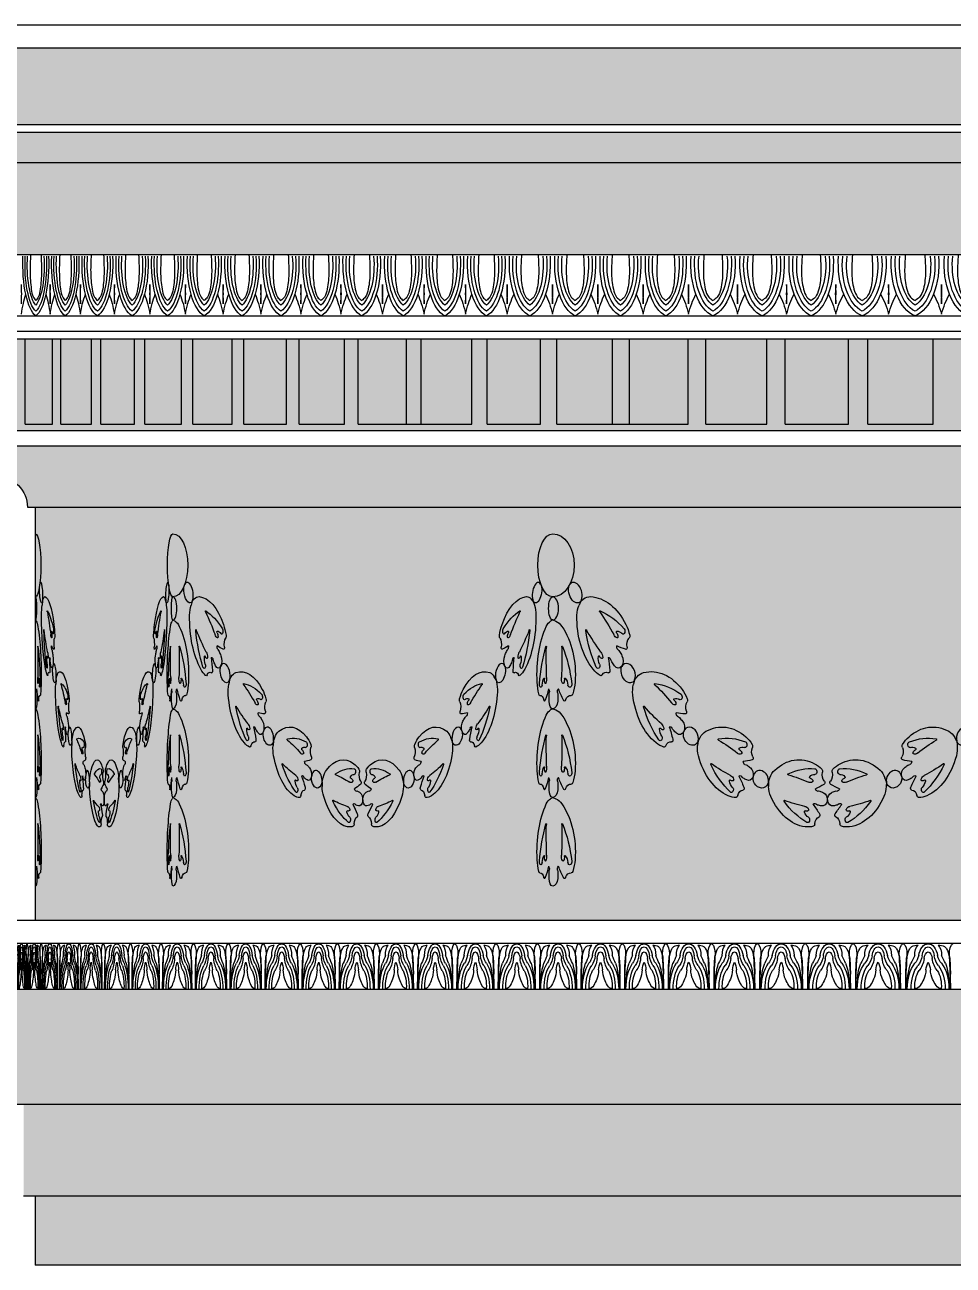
# Model space of a CAD drawing. Extents: x -9127 to 548, y 11049 to 16542.
# Drawn here: x -2532.2 to -2168.5, y 15178.7 to 15664.7 of the extents above; entities that cross this region are included whole.
import ezdxf

# ---------------------------------------------------------------- set-up
doc = ezdxf.new("R2010")
doc.units = 0
doc.header["$MEASUREMENT"] = 0
doc.layers.get('0').update_dxf_attribs({"linetype": 'CONTINUOUS'})
doc.layers.add('detail', color=7, linetype='CONTINUOUS')
doc.layers.add('hatch', color=133, linetype='CONTINUOUS')

# ---------------------------------------------------------------- blocks, each defined once
blk = doc.blocks.new('gren')
at = {"color": 0}
for points in [[(-1.818989403545856e-12, 6.561388848349452, -0.05306256195419647), (0.5333735905569483, 12.72467997891908, -0.04830118022316773), (-1.818989403545856e-12, 18.49510112544522, -0.3448203620648495)], [(59.1811254211334, 6.561388848349452, 0.05306256195419647), (58.64775183057463, 12.72467997891908, 0.04830118022316773), (59.1811254211334, 18.49510112544522, 0.3448203620648495)]]:
    blk.add_lwpolyline(points, format="xyb", dxfattribs=at)
for centre, radius, start, end in [((36.34444821999386, 31.77830935020393), 33.47688591892454, 172.0978572532807, 258.3608202436528), ((37.84514817912532, 31.14238105201002), 30.47323937901675, 170.1016277820008, 254.2833722864715), ((38.84009066251201, 30.6215341183597), 26.74396147774002, 167.5641167442646, 249.7660141852623), ((21.33597758198994, 31.14238083798409), 30.47323908090619, 285.7166272072615, 9.898372724435305), ((20.34103475865595, 30.62153411836334), 26.74396147774037, 290.2339858147377, 12.4358832557354), ((22.83667720118501, 31.7783093502112), 33.47688591892454, 281.6391797562451, 7.902142746616063), ((37.1394998657106, -17.32621537481646), 40.98219356610408, 133.3659211252689, 154.9901393915665), ((22.04162555547919, -17.32621537482191), 40.98219356610408, 25.00986060852797, 46.63407887473111)]:
    blk.add_arc(centre, radius, start, end, dxfattribs=at)
for points in [[(18.69657655386072, 37.11275216890499), (17.94741059467015, 26.57345922803506), (20.31705509684798, 15.67830061538916), (24.531113618983, 10.7214617379941), (29.59056271056579, 8.45925649628225)], [(40.48454886731088, 37.11275216891408), (41.23371482650873, 26.57345922804598), (38.86407032434181, 15.67830061539826), (34.65001180221043, 10.72146173799956), (29.59056271058762, 8.45925649628225)]]:
    blk.add_spline(points, degree=3, dxfattribs=at)
blk = doc.blocks.new('decor1')
at = {"color": 0}
for points in [[(4.604927718643012, -47.43344255304146), (4.73928900482133, -31.80667193885893, -0.03467661634168717), (6.249835586175323, -13.50036393059418, 0.2265483607226619), (3.346817492973059, -1.983983806334436, 0.1108217620981558), (0, 0, 1.235650434780792)], [(25.55779304321186, -1.533887087738549, 0.09902773118060966), (14.68202418414876, -3.17636138619855, 0.1064560593941592), (11.27006182540208, -5.312704549636692, 0.1731002908362037), (6.9990015453659, -14.01043656188995, 0.02155206029359848), (4.604927718643012, -47.43344255304146, -0.656138949383525)], [(7.165225900713267, -47.389411225613, -0.1606097603756336), (13.19183537364006, -20.55788520002534, 0.005132717643889435), (19.78368150629103, -12.58289562584832, -0.2646635975344537), (25.55779304321186, -1.533887087738549, 0.7390669810995322)], [(7.165935264434665, -47.43344255303964, -0.2342316015325609), (19.93026428590019, -20.55788520002534, 0.1201095521221963), (26.59946311544627, -12.58289562584832, -0.3564854533754553), (42.63324327021837, -0.2749092755839229, 0.7390669810995322)], [(13.83921247953549, -47.56261679111049, -0.2453046778418145), (25.23956403695047, -22.95326840970665, 0.1798956043122543), (32.36071220599115, -12.71206986391917, -0.3418029965123211), (42.63324327021837, -3.216107305604964, 0.7390669810995322)], [(20.19490847270936, -47.06579279946163, -0.2378113427205706), (27.10798113545025, -28.26597295934334, 0.1850374670967987), (35.87358850579403, -15.44475929197688, -0.3349137142131139), (42.63324327021837, -8.595055053941905, 0.7390669810995322)], [(78.10055127600208, -47.43344255303964, 0.2342316015325609), (65.33622225453655, -20.55788520002534, -0.1201095521221963), (58.66702342499048, -12.58289562584832, 0.3564854533754553), (42.63324327021837, -0.2749092755839229, -0.7390669810995322)], [(71.42727406090125, -47.56261679111049, 0.2453046778418145), (60.02692250348628, -22.95326840970665, -0.1798956043122543), (52.9057743344456, -12.71206986391917, 0.3418029965123211), (42.63324327021837, -3.216107305604964, -0.7390669810995322)], [(65.07157806772739, -47.06579279946163, 0.2378113427205706), (58.1585054049865, -28.26597295934334, -0.1850374670967987), (49.39289803464271, -15.44475929197688, 0.3349137142131139), (42.63324327021837, -8.595055053941905, -0.7390669810995322)], [(59.70869349722489, -1.533887087738549, -0.09902773118060966), (70.58446235628799, -3.17636138619855, -0.1064560593941592), (73.99642471503466, -5.312704549636692, -0.1731002908362037), (78.26748499507084, -14.01043656188995, -0.02155206029359848), (80.66155882179373, -47.43344255304146, 0.656138949383525)], [(78.10126063972348, -47.389411225613, 0.1606097603756336), (72.07465116679668, -20.55788520002534, -0.005132717643889435), (65.48280503414571, -12.58289562584832, 0.2646635975344537), (59.70869349722489, -1.533887087738549, -0.7390669810995322)], [(80.66155882179373, -47.43344255304146), (80.52719753561541, -31.80667193885893, 0.03467661634168717), (79.01665095426142, -13.50036393059418, -0.2265483607226619), (81.91966904746369, -1.983983806334436, -0.1108217620981558), (85.26648654043674, 0, -1.235650434780792)], [(20.19490847270936, -47.06579279946163, 0.1995242182945924), (29.2256155279465, -43.62777077779174, 0.04756309328374768), (35.02758015971631, -37.19886832730845, 0.1467359983091417), (38.91184279741719, -27.31869521550834, -0.1532753857006883), (42.63324327021837, -19.45893966918811, -0.673072046567346)], [(65.07157806772739, -47.06579279946163, -0.1995242182945924), (56.04087101249024, -43.62777077779174, -0.04756309328374768), (50.23890638072044, -37.19886832730845, -0.1467359983091417), (46.35464374301955, -27.31869521550834, 0.1532753857006883), (42.63324327021837, -19.45893966918811, 0.673072046567346)]]:
    blk.add_lwpolyline(points, format="xyb", dxfattribs=at)
blk = doc.blocks.new('decor3')
at = {"color": 0}
for points in [[(64.64465764060151, 446.7229378895372), (71.19898115910473, 450.1774163102382, -0.1316524975873312), (87.18681500184175, 453.8073053973803, -0.2306386623498145), (168.6587420215219, 410.152821847465, -0.0703648063141185), (177.5134726803517, 393.3523783827204, -0.3341107452052183), (176.0702539683843, 388.6925035221484, 0.3341107452052918), (171.7498963840626, 374.7429021699045, -0.661258949605434), (168.0378644748707, 371.3065307141896, -0.02867815797369579), (147.7946566001192, 376.6855812717986, 0.299442326727026), (150.1350584187749, 370.9370586574423, -0.04756771092486935), (153.9901239735627, 368.0535745535071, -0.0134998820885575), (159.6132975862711, 361.246809512766, -0.3904776105029946), (159.1177251120098, 344.6713856831666, -2.364346427182692)], [(1201.466570064556, 446.7229378895663), (1194.912246546053, 450.1774163102673, 0.1316524975873312), (1178.924412703316, 453.8073053974094, 0.2306386623498145), (1097.452485683636, 410.1528218474887, 0.0703648063141185), (1088.597755024806, 393.3523783827441, 0.3341107452052183), (1090.040973736774, 388.692503522172, -0.3341107452052918), (1094.361331321095, 374.7429021699281, 0.661258949605434), (1098.073363230287, 371.3065307142133, 0.02867815797369579), (1118.316571105039, 376.685581271824, -0.299442326727026), (1115.976169286383, 370.9370586574678, 0.04756771092486935), (1112.121103731595, 368.0535745535326, 0.0134998820885575), (1106.497930118887, 361.2468095127915, 0.3904776105029946), (1106.993502593148, 344.6713856831921, 2.364346427182692)], [(64.64465764060878, 446.7229378895427), (60.69568617931509, 440.4541100611368, 0.1316524975873312), (55.84534542033362, 424.7932952582614, 0.2306386623498145), (93.09599177825294, 340.20146248331, 0.0703648063141185), (109.1646352048338, 330.079216977394, 0.3341107452052183), (113.9218145685227, 331.159290339916, -0.3341107452052918), (128.1627025043999, 334.3925515945757, 0.661258949605434), (131.8747344135918, 337.8289230502887, 0.02867815797369579), (128.070598129023, 358.4262577586942, -0.299442326727026), (133.621813676582, 355.6501095520834, 0.04756771092486935), (136.199854030885, 351.5844338467468, 0.0134998820885575), (142.5533613527223, 345.4537669572637, 0.3904776105029946), (159.1177251120098, 344.6713856831666, 2.364346427182692)], [(108.9421969083778, 429.8027635177041, -1.063726454135602), (109.3441971597931, 431.5694422938595, -0.09406559634797572), (164.8324401115533, 403.1697570800789, -0.357627100969146), (166.1523542512296, 397.3561998486948, -0.4731585709890019), (159.7371345437568, 395.899683835527, 0.1821197847778466), (147.9771174468478, 399.5419011128124, 0.6918759213356159), (147.2650737721415, 397.2428494223786, -0.2158135611618439), (150.4546588449011, 391.1911189118437, -0.4731585709902922), (148.5189986495534, 389.399203431065, -0.2158135611609842), (140.8303127649851, 394.2425971187095, 0.02307630425072815), (108.9421969083778, 429.8027635177041, -60.65706391528614)], [(1157.16903079678, 429.8027635177314, 1.063726454135602), (1156.767030545365, 431.5694422938868, 0.09406559634797572), (1101.278787593605, 403.1697570801025, 0.357627100969146), (1099.958873453928, 397.3561998487185, 0.4731585709890019), (1106.374093161401, 395.8996838355524, -0.1821197847778466), (1118.13411025831, 399.5419011128379, -0.6918759213356159), (1118.846153933016, 397.2428494224041, 0.2158135611618439), (1115.656568860257, 391.1911189118691, 0.4731585709902922), (1117.592229055605, 389.3992034310904, 0.2158135611609842), (1125.280914940173, 394.2425971187349, -0.02307630425072815), (1157.16903079678, 429.8027635177314, 60.65706391528614)], [(1201.466570064549, 446.7229378895718), (1205.415541525843, 440.4541100611677, -0.1316524975873312), (1210.265882284824, 424.7932952582923, -0.2306386623498145), (1173.015235926905, 340.2014624833391, -0.0703648063141185), (1156.946592500324, 330.0792169774213, -0.3341107452052183), (1152.189413136635, 331.1592903399433, 0.3341107452052918), (1137.948525200758, 334.392551594603, -0.661258949605434), (1134.236493291566, 337.8289230503142, -0.02867815797369579), (1138.040629576135, 358.4262577587215, 0.299442326727026), (1132.489414028576, 355.6501095521089, -0.04756771092486935), (1129.911373674273, 351.5844338467723, -0.0134998820885575), (1123.557866352436, 345.4537669572892, -0.3904776105029946), (1106.993502593148, 344.6713856831921, -2.364346427182692)], [(7.275957614183426e-12, 417.2015317166133), (7.156498617463512, 415.2839536914307, -0.1316524975873312), (21.35474478823744, 407.0865924427144, -0.2306386623498145), (51.48524521943909, 319.7050053086059, -0.0703648063141185), (46.56999178247497, 301.3610297497762, -0.3341107452052183), (42.34530416384223, 298.9219052159169, 0.3341107452052918), (29.69846065816091, 291.6202467135117, -0.661258949605434), (24.64001923055184, 291.6202467135117, -0.02867815797369579), (13.43913480966148, 309.3194511631755, 0.299442326727026), (11.25142285297625, 303.5111029199088, -0.04756771092486935), (12.12153352770838, 298.7762408920244, -0.0134998820885575), (11.62391519081575, 289.961224851806, -0.3904776105029946), (7.275957614183426e-12, 278.134354477741, -2.364346427182692)], [(1266.111227705136, 417.2015317166133), (1258.95472908768, 415.2839536914307, 0.1316524975873312), (1244.756482916906, 407.0865924427144, 0.2306386623498145), (1214.625982485704, 319.7050053086059, 0.0703648063141185), (1219.541235922668, 301.3610297497762, 0.3341107452052183), (1223.765923541301, 298.9219052159169, -0.3341107452052918), (1236.412767046982, 291.6202467135117, 0.661258949605434), (1241.471208474592, 291.6202467135117, 0.02867815797369579), (1252.672092895482, 309.3194511631755, -0.299442326727026), (1254.859804852167, 303.5111029199088, 0.04756771092486935), (1253.989694177435, 298.7762408920244, 0.0134998820885575), (1254.487312514328, 289.961224851806, 0.3904776105029946), (1266.111227705136, 278.134354477741, 2.364346427182692)], [(78.1032072246162, 401.2539184471971, 1.063726454135602), (76.3108167403916, 400.9891648781777, 0.09406559634797572), (100.3529843059805, 343.4786318875722, 0.357627100969146), (106.047629624547, 341.7149324476359, 0.4731585709890019), (107.9938596098655, 347.9989336917515, -0.1821197847778466), (105.2681037496513, 360.0045158852608, -0.6918759213356159), (107.6151627555373, 360.5373938195717, 0.2158135611618439), (113.4032897113284, 356.8912339969556, 0.4731585709902922), (115.3389499066689, 358.6831494777307, 0.2158135611609842), (111.1020494527402, 366.7219943940454, -0.02307630425072815), (78.1032072246162, 401.2539184471971, 60.65706391528614)], [(1188.008020480542, 401.2539184472262, -1.063726454135602), (1189.800410964766, 400.9891648782068, -0.09406559634797572), (1165.758243399177, 343.4786318875995, -0.357627100969146), (1160.063598080611, 341.7149324476632, -0.4731585709890019), (1158.117368095292, 347.9989336917788, 0.1821197847778466), (1160.843123955507, 360.0045158852881, 0.6918759213356159), (1158.496064949621, 360.5373938195989, -0.2158135611618439), (1152.70793799383, 356.8912339969829, -0.4731585709902922), (1150.772277798489, 358.683149477758, -0.2158135611609842), (1155.009178252418, 366.7219943940727, 0.02307630425072815), (1188.008020480542, 401.2539184472262, -60.65706391528614)], [(21.01237635048165, 374.6921877313252, -1.063726454135602), (22.50754089607653, 375.7155357082302, -0.09406559634797572), (43.93355963193608, 317.1799657763841, -0.357627100969146), (40.9528038125718, 312.0171452522864, -0.4731585709890019), (35.25566750616417, 315.3063884324019, 0.1821197847778466), (29.10010602051625, 325.9681336746544, 0.6918759213356159), (27.01576352167467, 324.7647379718637, -0.2158135611618439), (25.24522756803344, 318.1570078362347, -0.4731585709902922), (22.60747445561719, 318.1570078362347, -0.2158135611609842), (20.25557462707366, 326.9344174906601, 0.02307630425072815), (21.01237635048165, 374.6921877313252, -60.65706391528614)], [(1245.098851354662, 374.6921877313252, 1.063726454135602), (1243.603686809067, 375.7155357082302, 0.09406559634797572), (1222.177668073207, 317.1799657763841, 0.357627100969146), (1225.158423892572, 312.0171452522864, 0.4731585709890019), (1230.855560198979, 315.3063884324019, -0.1821197847778466), (1237.011121684627, 325.9681336746544, -0.6918759213356159), (1239.095464183469, 324.7647379718637, 0.2158135611618439), (1240.86600013711, 318.1570078362347, 0.4731585709902922), (1243.503753249526, 318.1570078362347, 0.2158135611609842), (1245.85565307807, 326.9344174906601, -0.02307630425072815), (1245.098851354662, 374.6921877313252, 60.65706391528614)], [(188.9051388543012, 323.3715545666964), (194.6327067599559, 328.0712932647766, -0.1316524975873312), (209.5665992115464, 334.8363344333447, -0.2306386623498145), (298.1426972684421, 308.4230105355837, -0.0703648063141185), (310.1893553366972, 293.7417576926291, -0.3341107452052183), (309.7108209911676, 288.8870363981641, 0.3341107452052918), (308.27830111605, 274.3541511254352, -0.661258949605434), (305.3315480038073, 270.2426458327227, -0.02867815797369579), (284.4206379314855, 271.4490826975234, 0.299442326727026), (287.8672346306048, 266.2873035358298, -0.04756771092486935), (292.2226100840853, 264.2362755817048, -0.0134998820885575), (299.0975788307842, 258.6966964884468, -0.3904776105029946), (301.9390532414182, 242.3591235235981, -2.364346427182692)], [(1077.206088850864, 323.3715545667201), (1071.478520945202, 328.0712932648003, 0.1316524975873312), (1056.544628493612, 334.8363344333666, 0.2306386623498145), (967.9685304367231, 308.4230105356019, 0.0703648063141185), (955.921872368468, 293.7417576926455, 0.3341107452052183), (956.4004067139977, 288.8870363981805, -0.3341107452052918), (957.8329265891152, 274.3541511254516, 0.661258949605434), (960.779679701358, 270.2426458327391, 0.02867815797369579), (981.6905897736797, 271.4490826975416, -0.299442326727026), (978.2439930745604, 266.287303535848, 0.04756771092486935), (973.8886176210799, 264.236275581723, 0.0134998820885575), (967.013648874381, 258.696696488465, 0.3904776105029946), (964.1721744637471, 242.3591235236145, 2.364346427182692)], [(188.9051388543012, 323.3715545667055), (186.2947888951239, 316.4376775101973, 0.1316524975873312), (184.6865401789619, 300.1220266854489, 0.2306386623498145), (238.1580918296895, 224.728512439362, 0.0703648063141185), (255.931430168981, 218.0375035521083, 0.3341107452052183), (260.375009311043, 220.0504412995379, -0.3341107452052918), (273.6771170850698, 226.0762853326123, 0.661258949605434), (276.6238701973125, 230.1877906253249, 0.02867815797369579), (268.762924822433, 249.6024033635367, -0.299442326727026), (274.7583884440246, 247.9969723053255, 0.04756771092486935), (278.1000123791964, 244.5314910277411, 0.0134998820885575), (285.5547479983215, 239.8008411096562, 0.3904776105029946), (301.9390532414109, 242.3591235235926, 2.364346427182692)], [(235.6973537250451, 315.6869652189835, -1.063726454135602), (235.7365713689724, 317.4983790526112, -0.09406559634797572), (295.7958796218372, 300.8140535252351, -0.357627100969146), (298.2558097407746, 295.3837344896128, -0.4731585709890019), (292.2634906994863, 292.6692188239285, 0.1821197847778466), (280.0117442187766, 293.8768847491156, 0.6918759213356159), (279.7756487808292, 291.4817012876338, -0.2158135611618439), (284.1150061516528, 286.1933298259519, -0.4731585709902922), (282.5784049465947, 284.0493619580229, -0.2158135611609842), (274.0740395198955, 287.2509430883765, 0.02307630425072815), (235.6973537250451, 315.6869652189835, -60.65706391528614)], [(1077.206088850864, 323.3715545667292), (1079.816438810041, 316.437677510221, -0.1316524975873312), (1081.424687526203, 300.1220266854725, -0.2306386623498145), (1027.953135875476, 224.728512439382, -0.0703648063141185), (1010.179797536184, 218.0375035521283, -0.3341107452052183), (1005.736218394122, 220.0504412995579, 0.3341107452052918), (992.4341106200955, 226.0762853326305, -0.661258949605434), (989.4873575078527, 230.187790625343, -0.02867815797369579), (997.3483028827322, 249.6024033635549, 0.299442326727026), (991.3528392611406, 247.9969723053437, -0.04756771092486935), (988.0112153259688, 244.5314910277593, -0.0134998820885575), (980.5564797068437, 239.8008411096744, -0.3904776105029946), (964.1721744637543, 242.359123523609, -2.364346427182692)], [(1030.41387398012, 315.6869652190035, 1.063726454135602), (1030.374656336193, 317.4983790526312, 0.09406559634797572), (970.315348083328, 300.8140535252533, 0.357627100969146), (967.8554179643907, 295.383734489631, 0.4731585709890019), (973.8477370056789, 292.6692188239467, -0.1821197847778466), (986.0994834863886, 293.8768847491338, -0.6918759213356159), (986.335578924336, 291.481701287652, 0.2158135611618439), (981.9962215535124, 286.1933298259701, 0.4731585709902922), (983.5328227585705, 284.0493619580411, 0.2158135611609842), (992.0371881852698, 287.2509430883947, -0.02307630425072815), (1030.41387398012, 315.6869652190035, 60.65706391528614)], [(7.275957614183426e-12, 278.134354477741), (7.156498617463512, 276.2167764525584, -0.1316524975873312), (21.35474478823744, 268.0194152038421, -0.2306386623498145), (51.48524521943909, 180.6378280697336, -0.0703648063141185), (46.56999178247497, 162.2938525109039, -0.3341107452052183), (42.34530416384223, 159.8547279770446, 0.3341107452052918), (29.69846065816091, 152.5530694746394, -0.661258949605434), (24.64001923055184, 152.5530694746394, -0.02867815797369579), (13.43913480966148, 170.2522739243032, 0.299442326727026), (11.25142285297625, 164.4439256810365, -0.04756771092486935), (12.12153352770838, 159.709063653152, -0.0134998820885575), (11.62391519081575, 150.8940476129337, -0.3904776105029946), (7.275957614183426e-12, 139.0671772388687, -2.364346427182692)], [(211.2161824818759, 281.5292121585589, 1.063726454135602), (209.5134087076513, 280.9100840828978, 0.09406559634797572), (244.6096178334483, 229.3955877627977, 0.357627100969146), (250.5423771284186, 228.8107902194988, 0.4731585709890019), (251.1876971236052, 235.3575485696801, -0.1821197847778466), (246.1076932537617, 246.571705225304, -0.6918759213356159), (248.3000306971007, 247.5648323090591, 0.2158135611618439), (254.7022101471666, 245.1546469639816, 0.4731585709902922), (256.2388113522175, 247.2986148319123, 0.2158135611609842), (250.4746054148127, 254.3234481364289, -0.02307630425072815), (211.2161824818759, 281.5292121585589, 60.65706391528614)], [(1054.895045223289, 281.5292121585808, -1.063726454135602), (1056.597818997514, 280.9100840829196, -0.09406559634797572), (1021.501609871717, 229.3955877628177, -0.357627100969146), (1015.568850576747, 228.8107902195188, -0.4731585709890019), (1014.92353058156, 235.3575485697002, 0.1821197847778466), (1020.003534451404, 246.571705225324, 0.6918759213356159), (1017.811197008064, 247.5648323090791, -0.2158135611618439), (1011.409017557999, 245.1546469640016, -0.4731585709902922), (1009.872416352948, 247.2986148319324, -0.2158135611609842), (1015.636622290353, 254.3234481364489, 0.02307630425072815), (1054.895045223289, 281.5292121585808, -60.65706391528614)], [(1266.111227705136, 278.134354477741), (1258.95472908768, 276.2167764525584, 0.1316524975873312), (1244.756482916906, 268.0194152038421, 0.2306386623498145), (1214.625982485704, 180.6378280697336, 0.0703648063141185), (1219.541235922668, 162.2938525109039, 0.3341107452052183), (1223.765923541301, 159.8547279770446, -0.3341107452052918), (1236.412767046982, 152.5530694746394, 0.661258949605434), (1241.471208474592, 152.5530694746394, 0.02867815797369579), (1252.672092895482, 170.2522739243032, -0.299442326727026), (1254.859804852167, 164.4439256810365, 0.04756771092486935), (1253.989694177435, 159.709063653152, 0.0134998820885575), (1254.487312514328, 150.8940476129337, 0.3904776105029946), (1266.111227705136, 139.0671772388687, 2.364346427182692)], [(21.01237635048165, 235.6250104924529, -1.063726454135602), (22.50754089607653, 236.6483584693578, -0.09406559634797572), (43.93355963193608, 178.1127885375117, -0.357627100969146), (40.9528038125718, 172.949968013414, -0.4731585709890019), (35.25566750616417, 176.2392111935296, 0.1821197847778466), (29.10010602051625, 186.9009564357821, 0.6918759213356159), (27.01576352167467, 185.6975607329914, -0.2158135611618439), (25.24522756803344, 179.0898305973624, -0.4731585709902922), (22.60747445561719, 179.0898305973624, -0.2158135611609842), (20.25557462707366, 187.8672402517877, 0.02307630425072815), (21.01237635048165, 235.6250104924529, -60.65706391528614)], [(334.9525621684588, 227.4249817044238), (339.6492835730896, 233.1550241119003, -0.1316524975873312), (352.9698952682447, 242.7126509007448, -0.2306386623498145), (445.0028922393249, 234.1501574067643, -0.0703648063141185), (459.6904878768546, 222.1112334498466, -0.3341107452052183), (460.1715790797025, 217.256764867052, 0.3341107452052918), (461.6117530531774, 202.7246361011421, -0.661258949605434), (459.526888696324, 198.1158216885124, -0.02867815797369579), (438.7843981969054, 195.205368486224, 0.299442326727026), (443.1747853810666, 190.8181719675358, -0.04756771092486935), (447.8474031085716, 189.6594422397848, -0.0134998820885575), (455.6737873430175, 185.5728982704313, -0.3782524843286386), (461.823466764763, 171.4607689017594, -2.364346427182692)], [(931.1586655367064, 227.4249817044383), (926.4619441320756, 233.1550241119148, 0.1316524975873312), (913.1413324369205, 242.7126509007594, 0.2306386623498145), (821.1083354658404, 234.1501574067734, 0.0703648063141185), (806.4207398283106, 222.1112334498557, 0.3341107452052183), (805.9396486254627, 217.2567648670611, -0.3341107452052918), (804.4994746519878, 202.7246361011512, 0.661258949605434), (806.5843390088412, 198.1158216885215, 0.02867815797369579), (827.3268295082598, 195.2053684862331, -0.299442326727026), (822.9364423240986, 190.8181719675449, 0.04756771092486935), (818.2638245965936, 189.6594422397939, 0.0134998820885575), (810.437440362155, 185.5728982704404, 0.3782524843286386), (804.2877609404095, 171.4607689017685, 2.364346427182692)], [(1245.098851354662, 235.6250104924529, 1.063726454135602), (1243.603686809067, 236.6483584693578, 0.09406559634797572), (1222.177668073207, 178.1127885375117, 0.357627100969146), (1225.158423892572, 172.949968013414, 0.4731585709890019), (1230.855560198979, 176.2392111935296, -0.1821197847778466), (1237.011121684627, 186.9009564357821, -0.6918759213356159), (1239.095464183469, 185.6975607329914, 0.2158135611618439), (1240.86600013711, 179.0898305973624, 0.4731585709902922), (1243.503753249526, 179.0898305973624, 0.2158135611609842), (1245.85565307807, 187.8672402517877, -0.02307630425072815), (1245.098851354662, 235.6250104924529, 60.65706391528614)], [(335.1667453565387, 227.9077969321297), (334.0709805967053, 220.5803227741981, 0.1316524975873312), (335.9254667893983, 204.2908228822707, 0.2306386623498145), (404.0395646560646, 141.809957826441, 0.0703648063141185), (422.8217951917395, 139.0012264835132, 0.3341107452052183), (426.7434672875606, 141.902571333685, -0.3341107452052918), (438.4832165314147, 150.5879127336648, 0.661258949605434), (440.5006780022159, 155.2266279534651, 0.02867815797369579), (428.7373281340042, 172.5570996677379, -0.299442326727026), (434.9362529270438, 172.2467380549169, 0.04756771092486935), (438.9312110737301, 169.560417073435, 0.0134998820885575), (447.2132630634369, 166.5010467724842, 0.3782524843286386), (461.802357171895, 171.41318331404, 2.364346427182692)], [(382.3437665873353, 229.0491829484927, -1.063726454135602), (382.027620663881, 230.833226068864, -0.09406559634797572), (444.1910213131196, 226.2290056312377, -0.357627100969146), (447.6664020857643, 221.3853139086132, -0.4731585709890019), (442.3214221777307, 217.5502555551411, 0.1821197847778466), (430.0703134595606, 216.3361369489576, 0.6918759213356159), (430.3076703792758, 213.9410781683328, -0.2158135611618439), (435.5983265951581, 209.60450672146, -0.4731585709902922), (434.5111621938267, 207.2012141785963, -0.2158135611609842), (425.5445971177251, 208.6760239226369, 0.02307630425072815), (382.3437665873353, 229.0491829484927, -60.65706391528614)], [(930.9444823486265, 227.9077969321443), (932.0402471084599, 220.5803227742144, -0.1316524975873312), (930.1857609157669, 204.2908228822853, -0.2306386623498145), (862.0716630491079, 141.8099578264519, -0.0703648063141185), (843.289432513433, 139.0012264835241, -0.3341107452052183), (839.3677604176119, 141.902571333696, 0.3341107452052918), (827.6280111737578, 150.5879127336739, -0.661258949605434), (825.6105497029566, 155.2266279534742, -0.02867815797369579), (837.3738995711683, 172.5570996677488, 0.299442326727026), (831.1749747781287, 172.2467380549278, -0.04756771092486935), (827.1800166314424, 169.5604170734441, -0.0134998820885575), (818.8979646417356, 166.5010467724933, -0.3782524843286386), (804.3088705332775, 171.4131833140491, -2.364346427182692)], [(883.76746111783, 229.0491829485054, 1.063726454135602), (884.0836070412843, 230.8332260688767, 0.09406559634797572), (821.9202063920457, 226.2290056312468, 0.357627100969146), (818.444825619401, 221.3853139086223, 0.4731585709890019), (823.7898055274345, 217.5502555551502, -0.1821197847778466), (836.0409142456047, 216.3361369489685, -0.6918759213356159), (835.8035573258894, 213.9410781683437, 0.2158135611618439), (830.5129011100071, 209.6045067214709, 0.4731585709902922), (831.6000655113385, 207.2012141786072, 0.2158135611609842), (840.5666305874402, 208.6760239226478, -0.02307630425072815), (883.76746111783, 229.0491829485054, 60.65706391528614)], [(497.1513878120531, 163.4074144780825), (500.6067981282176, 169.961246753257, -0.1316524975873312), (511.7460017237318, 181.9905887562782, -0.2306386623498145), (603.6314270715957, 192.0134344077705, -0.0703648063141185), (620.4306113513667, 183.1563150573929, -0.3341107452052183), (621.8731674816445, 178.4962350390051, 0.3341107452052918), (626.1915415899275, 164.546019535157, -0.661258949605434), (625.0708711910775, 159.6132791676064, -0.02867815797369579), (605.3299922458609, 152.611897273162, 0.299442326727026), (610.5093286466581, 149.191741228793, -0.04756771092486935), (615.3192988093724, 148.9912467321556, -0.0134998820885575), (623.8050191515795, 146.5530748612073, -0.3553283296091753), (633.0556138525935, 133.632092147127, -2.364346427182692)], [(768.9598398931194, 163.4074144780898), (765.5044295769549, 169.9612467532643, 0.1316524975873312), (754.3652259814407, 181.9905887562836, 0.2306386623498145), (662.4798006335695, 192.0134344077724, 0.0703648063141185), (645.6806163538058, 183.1563150573929, 0.3341107452052183), (644.238060223528, 178.4962350390051, -0.3341107452052918), (639.919686115245, 164.546019535157, 0.661258949605434), (641.040356514095, 159.6132791676064, 0.02867815797369579), (660.7812354593116, 152.6118972731638, -0.299442326727026), (655.6018990585144, 149.191741228793, 0.04756771092486935), (650.7919288958001, 148.9912467321556, 0.0134998820885575), (642.306208553593, 146.5530748612073, 0.3553283296091753), (633.055613852579, 133.632092147127, 2.364346427182692)], [(365.7684797931652, 191.6849017493514, 1.063726454135602), (364.2337270812932, 190.7219416184817, 0.09406559634797572), (409.3669316734959, 147.727976119193, 0.357627100969146), (415.2901818663595, 148.4023114745542, 0.4731585709890019), (414.5460575223333, 154.9385765971128, -0.1821197847778466), (407.2240014451017, 164.835608658108, -0.6918759213356159), (409.1588445752277, 166.2670509139316, 0.2158135611618439), (415.9244396517679, 165.2553106464948, 0.4731585709902922), (416.9764564340003, 167.674195135678, 0.2158135611609842), (409.8653656006136, 173.3316451093451, -0.02307630425072815), (365.7684797931652, 191.6849017493514, 60.65706391528614)], [(543.2595633435267, 174.4799225549232, -1.063726454135602), (542.5928909551294, 176.1646498405171, -0.09406559634797572), (604.4206847882378, 184.0899975203793, -0.357627100969146), (608.7948400914829, 180.039517746105, -0.4731585709890019), (604.3251640156377, 175.2126679899175, 0.1821197847778466), (592.5646291667799, 171.5721228544808, 0.6918759213356159), (593.2763459422495, 169.2729699449301, -0.2158135611618439), (599.3276228785762, 166.0825244355328, -0.4731585709902922), (598.7432429119508, 163.5103188572939, -0.2158135611609842), (589.6628990745885, 163.1614509161136, 0.02307630425072815), (543.2595633435267, 174.4799225549232, -60.65706391528614)], [(722.8516643616458, 174.4799225549268, 1.063726454135602), (723.5183367500431, 176.1646498405207, 0.09406559634797572), (661.6905429169346, 184.0899975203811, 0.357627100969146), (657.3163876136896, 180.039517746105, 0.4731585709890019), (661.7860636895348, 175.2126679899193, -0.1821197847778466), (673.5465985383926, 171.5721228544826, -0.6918759213356159), (672.834881762923, 169.2729699449319, 0.2158135611618439), (666.7836048265963, 166.0825244355347, 0.4731585709902922), (667.3679847932217, 163.5103188572957, 0.2158135611609842), (676.448328630584, 163.1614509161154, -0.02307630425072815), (722.8516643616458, 174.4799225549268, 60.65706391528614)], [(900.342747912, 191.684901749366, -1.063726454135602), (901.877500623872, 190.7219416184962, -0.09406559634797572), (856.7442960316766, 147.727976119204, -0.357627100969146), (850.821045838813, 148.4023114745651, -0.4731585709890019), (851.5651701828392, 154.9385765971238, 0.1821197847778466), (858.8872262600707, 164.8356086581189, 0.6918759213356159), (856.9523831299448, 166.2670509139425, -0.2158135611618439), (850.1867880534046, 165.2553106465057, -0.4731585709902922), (849.1347712711722, 167.6741951356889, -0.2158135611609842), (856.2458621045589, 173.331645109356, 0.02307630425072815), (900.342747912, 191.684901749366, -60.65706391528614)], [(497.2385808303297, 163.8026409757513), (497.6157058274039, 156.4032927152111, 0.1316524975873312), (502.6595483386045, 140.8037228977446, 0.2306386623498145), (581.7986332027867, 93.05025105357527, 0.0703648063141185), (600.7650958402082, 94.01692094323698, 0.3341107452052183), (604.0344863076753, 97.63747337871428, -0.3341107452052918), (613.8215932688254, 108.4758037332394, 0.661258949605434), (614.8804095204032, 113.422190072979, 0.02867815797369579), (599.9178117043921, 128.0796904245963, -0.299442326727026), (606.0554174916178, 129.0031557033526, 0.04756771092486935), (610.5032637015975, 127.1612341247383, 0.0134998820885575), (619.2271684733714, 125.8026991301813, 0.3553283296091753), (633.0556138525935, 133.632092147127, 2.364346427182692)], [(768.8726468748428, 163.8026409757585), (768.4955218777686, 156.4032927152184, -0.1316524975873312), (763.451679366568, 140.8037228977519, -0.2306386623498145), (684.3125945023858, 93.05025105357709, -0.0703648063141185), (665.3461318649643, 94.0169209432388, -0.3341107452052183), (662.0767413974972, 97.6374733787161, 0.3341107452052918), (652.2896344363471, 108.4758037332394, -0.661258949605434), (651.2308181847693, 113.422190072979, -0.02867815797369579), (666.1934160007804, 128.0796904245981, 0.299442326727026), (660.0558102135547, 129.0031557033544, -0.04756771092486935), (655.607964003575, 127.1612341247383, -0.0134998820885575), (646.8840592318011, 125.8026991301813, -0.3553283296091753), (633.055613852579, 133.632092147127, -2.364346427182692)], [(0, 139.0671772388723), (7.156498617456236, 137.1495992136897, -0.1316524975873312), (21.35474478823016, 128.9522379649734, -0.2306386623498145), (51.48524521943182, 41.57065083086491, -0.0703648063141185), (46.5699917824677, 23.22667527203521, -0.3341107452052183), (42.34530416383495, 20.78755073817592, 0.3341107452052918), (29.69846065815364, 13.48589223577073, -0.661258949605434), (24.64001923054457, 13.48589223577073, -0.02867815797369579), (13.43913480965421, 31.18509668543447, 0.299442326727026), (11.25142285296897, 25.37674844216781, -0.04756771092486935), (12.1215335277011, 20.64188641428336, -0.0134998820885575), (11.62391519080848, 11.82687037406504, -0.3904776105029946), (0, 0, -2.364346427182692)], [(1266.111227705143, 139.0671772388723), (1258.954729087687, 137.1495992136897, 0.1316524975873312), (1244.756482916913, 128.9522379649734, 0.2306386623498145), (1214.625982485712, 41.57065083086491, 0.0703648063141185), (1219.541235922676, 23.22667527203521, 0.3341107452052183), (1223.765923541308, 20.78755073817592, -0.3341107452052918), (1236.41276704699, 13.48589223577073, 0.661258949605434), (1241.471208474599, 13.48589223577073, 0.02867815797369579), (1252.672092895489, 31.18509668543447, -0.299442326727026), (1254.859804852174, 25.37674844216781, 0.04756771092486935), (1253.989694177442, 20.64188641428336, 0.0134998820885575), (1254.487312514335, 11.82687037406504, 0.3904776105029946), (1266.111227705143, 0, 2.364346427182692)], [(534.408012467844, 134.3578173611113, 1.063726454135602), (533.0943708909763, 133.1099776647588, 0.09406559634797572), (585.8484316969407, 99.9061180307308, 0.357627100969146), (591.5208068799038, 101.7401793171612, 0.4731585709890019), (589.4969330895328, 107.9996056225373, -0.1821197847778466), (580.3598296661003, 116.2504898081115, -0.6918759213356159), (581.9728553171735, 118.0367689349423, 0.2158135611618439), (588.8048131081014, 118.3849755568026, 0.4731585709902922), (589.3569388770775, 120.9642969050201, 0.2158135611609842), (581.2662591611806, 125.1013556162234, -0.02307630425072815), (534.408012467844, 134.3578173611113, 60.65706391528614)], [(731.7032152373285, 134.3578173611168, -1.063726454135602), (733.0168568141962, 133.1099776647643, -0.09406559634797572), (680.2627960082318, 99.90611803073261, -0.357627100969146), (674.5904208252687, 101.740179317163, -0.4731585709890019), (676.6142946156397, 107.9996056225391, 0.1821197847778466), (685.7513980390722, 116.2504898081133, 0.6918759213356159), (684.138372387999, 118.0367689349441, -0.2158135611618439), (677.3064145970711, 118.3849755568044, -0.4731585709902922), (676.754288828095, 120.9642969050219, -0.2158135611609842), (684.8449685439919, 125.1013556162252, 0.02307630425072815), (731.7032152373285, 134.3578173611168, -60.65706391528614)], [(21.01237635047437, 96.55783325358425, -1.063726454135602), (22.50754089606926, 97.58118123048916, -0.09406559634797572), (43.9335596319288, 39.04561129864305, -0.357627100969146), (40.95280381256453, 33.88279077454536, -0.4731585709890019), (35.2556675061569, 37.17203395466095, 0.1821197847778466), (29.10010602050897, 47.83377919691338, 0.6918759213356159), (27.0157635216674, 46.63038349412273, -0.2158135611618439), (25.24522756802617, 40.0226533584937, -0.4731585709902922), (22.60747445560992, 40.0226533584937, -0.2158135611609842), (20.25557462706638, 48.80006301291905, 0.02307630425072815), (21.01237635047437, 96.55783325358425, -60.65706391528614)], [(1245.098851354669, 96.55783325358425, 1.063726454135602), (1243.603686809074, 97.58118123048916, 0.09406559634797572), (1222.177668073215, 39.04561129864305, 0.357627100969146), (1225.158423892579, 33.88279077454536, 0.4731585709890019), (1230.855560198986, 37.17203395466095, -0.1821197847778466), (1237.011121684634, 47.83377919691338, -0.6918759213356159), (1239.095464183476, 46.63038349412273, 0.2158135611618439), (1240.866000137117, 40.0226533584937, 0.4731585709902922), (1243.503753249533, 40.0226533584937, 0.2158135611609842), (1245.855653078077, 48.80006301291905, -0.02307630425072815), (1245.098851354669, 96.55783325358425, 60.65706391528614)]]:
    blk.add_lwpolyline(points, format="xyb", dxfattribs=at)
for centre, start, end in [((0, 502.9378740070315), 270, 90), ((1266.111227705143, 502.9378740070315), 90, 270)]:
    blk.add_arc(centre, 49.5020993212152, start, end, dxfattribs=at)
at = {"color": 0, "extrusion": (0, 0, -0.9999999999999999)}
blk.add_ellipse((52.33708029284753, 460.017810236297), major_axis=(-12.30757734776349, 13.29487234675974), ratio=0.7436086782500938, start_param=3.141592653589793, end_param=6.283185307179586, dxfattribs=at)
at = {"color": 0}
for centre, major_axis, ratio in [((52.33708029284026, 460.0178102362988), (-12.30757734776333, 13.29487234675989), 0.7436086782500938), ((1213.77414741231, 460.0178102363279), (12.30757734776279, 13.29487234676039), 0.7436086782500938), ((7.275957614183426e-12, 435.3186532012151), (0, 18.11712148460174), 0.7436086782500935), ((174.1795278259378, 333.9255334718), (-14.72561102835884, 10.55397890509994), 0.7436086782500938), ((1091.931699879227, 333.9255334718328), (14.72561102835807, 10.55397890510101), 0.7436086782500937), ((318.4458077049349, 234.8920526140118), (-16.50675446352305, 7.467070909585624), 0.7436086782500937), ((947.558328406194, 235.1334602278803), (16.61384605756663, 7.225663295732502), 0.7436086782500937), ((479.4844724647264, 167.4211649683675), (-17.66691534732583, 4.013750490282228), 0.7436086782500937), ((786.5884361172939, 167.5948570040018), (17.7157892424507, 3.792216028245994), 0.7436086782500937)]:
    blk.add_ellipse(centre, major_axis=major_axis, ratio=ratio, start_param=3.141592653589793, end_param=6.283185307179586, dxfattribs=at)
at = {"color": 0, "extrusion": (0, 0, -1)}
for centre, major_axis, ratio in [((1213.774147412318, 460.0178102363298), (12.30757734776263, 13.29487234676054), 0.7436086782500935), ((1266.111227705136, 435.3186532012151), (0, 18.11712148460174), 0.7436086782500935), ((1091.93169987922, 333.9255334718237), (14.72561102835828, 10.55397890510072), 0.7436086782500938), ((174.1795278259306, 333.9255334718091), (-14.72561102835863, 10.55397890510023), 0.7436086782500937), ((947.6654200002304, 234.8920526140282), (16.50675446352265, 7.467070909586502), 0.7436086782500937), ((786.6267552404461, 167.4211649683748), (17.66691534732562, 4.013750490283169), 0.7436086782500937), ((479.5227915878786, 167.5948570039945), (-17.71578924245091, 3.792216028245051), 0.7436086782500937)]:
    blk.add_ellipse(centre, major_axis=major_axis, ratio=ratio, start_param=3.141592653589793, end_param=6.283185307179586, dxfattribs=at)
at = {"color": 0, "extrusion": (0, 0, -0.9999999999999998)}
blk.add_ellipse((318.5528992989712, 235.1334602278639), major_axis=(-16.61384605756701, 7.225663295731617), ratio=0.7436086782500935, start_param=3.141592653589793, end_param=6.283185307179586, dxfattribs=at)
blk = doc.blocks.new('31')
at = {"layer": 'hatch'}
h = blk.add_hatch(color=256, dxfattribs=at)
h.set_gradient(color1=(250, 250, 250), color2=(128, 128, 128), one_color=1, tint=0.5, name='INVCYLINDER')
edge = h.paths.add_edge_path()
edge.add_ellipse((-2461.884111242398, 10651.51057704926), major_axis=(-4.843170399238606, 4.843170399238606), ratio=0.9999999999998335, start_angle=56.52284877854817, end_angle=119.3847551850836)
edge.add_ellipse((-2466.190443018248, 10638.76449463997), major_axis=(-4.684142881975841, 4.684142881975841), ratio=0.9999999999998593, start_angle=219.6111964552879, end_angle=293.1758794915162, ccw=False)
edge.add_line((-2459.595342154673, 10638.14237433254), (-1023.975342154692, 10638.14237433254))
edge.add_line((-1023.975342154692, 10638.14237433254), (411.6446578452887, 10638.14237433254))
edge.add_ellipse((418.2397587088635, 10638.76449463997), major_axis=(4.684142881976084, 4.684142881976084), ratio=0.9999999999998583, start_angle=66.82412050848927, end_angle=140.3888035447117, ccw=False)
edge.add_ellipse((413.9334269330138, 10651.51057704926), major_axis=(4.843170399238747, 4.843170399238747), ratio=0.9999999999998024, start_angle=240.6152448149135, end_angle=303.4771512214513)
edge.add_line((420.6446578453033, 10650.14237433254), (-1023.975342154699, 10650.14237433254))
edge.add_line((-1023.975342154692, 10650.14237433254), (-2468.595342154687, 10650.14237433254))
edge = h.paths.add_edge_path()
edge.add_line((-1023.975342154692, 10653.14237433254), (423.6446578453106, 10653.14237433254))
edge.add_ellipse((409.4589532163809, 10676.22912357713), major_axis=(19.16027409122285, 19.16027409122285), ratio=0.9999999999999708, start_angle=256.5687382868588, end_angle=295.0568756972446)
edge.add_ellipse((456.0635670314077, 10661.42392211416), major_axis=(-15.45222133566801, 15.45222133566801), ratio=0.999999999999867, start_angle=-38.644830175568075, end_angle=30.25241945766379, ccw=False)
edge.add_line((453.6446578452887, 10683.14237433254), (-1023.975342154692, 10683.14237433254))
edge.add_line((-1023.975342154692, 10683.14237433254), (-2501.595342154673, 10683.14237433254))
edge.add_ellipse((-2504.014251340792, 10661.42392211416), major_axis=(15.45222133566791, 15.45222133566791), ratio=0.9999999999998903, start_angle=329.7475805423368, end_angle=398.6448301755668, ccw=False)
edge.add_ellipse((-2457.409637525765, 10676.22912357713), major_axis=(19.16027409122242, 19.16027409122242), ratio=0.9999999999998763, start_angle=154.9431243027524, end_angle=193.4312617131436)
edge.add_line((-2471.595342154695, 10653.14237433254), (-1023.975342154692, 10653.14237433254))
h = blk.add_hatch(color=256, dxfattribs=at)
h.set_gradient(color1=(250, 250, 250), color2=(148, 148, 148), one_color=1, tint=0.5799999833106995, name='INVCYLINDER')
h.paths.add_polyline_path([(-2320.095342154702, 10233.14237433254), (-1023.975342154692, 10233.14237433254), (272.1446578453179, 10233.14237433254), (272.1446578453033, 10269.14237433254), (-1023.975342154692, 10269.14237433254), (-2320.095342154687, 10269.14237433254)])
h.paths.add_polyline_path([(-2324.595342154673, 10269.14237433254), (-1023.975342154692, 10269.14237433254), (276.6446578452887, 10269.14237433254), (276.6446578453033, 10314.14237433254), (-1023.975342154692, 10314.14237433254), (-2324.595342154687, 10314.14237433254)])
h.paths.add_polyline_path([(-2315.595342154687, 10206.14237433254), (-283.1954609927925, 10206.14237433254), (267.6446578453033, 10206.14237433254), (267.6446578453033, 10233.14237433254), (-1023.975342154692, 10233.14237433254), (-2315.595342154687, 10233.14237433254)])
h.paths.add_polyline_path([(-2456.595342154687, 10602.14237433254), (-2396.595342154687, 10602.14237433254), (-1023.975342154692, 10602.14237433254), (348.6446578453033, 10602.14237433254), (408.6446578453033, 10602.14237433254), (408.6446578453033, 10638.14237433254), (-1023.975342154692, 10638.14237433254), (-2456.595342154687, 10638.14237433254)])
h.paths.add_polyline_path([(-2369.595342154687, 10533.14237433254), (-1023.975342154692, 10533.14237433254), (321.6446578453033, 10533.14237433254), (321.6446578453033, 10569.14237433254), (-1023.975342154692, 10569.14237433254), (-2369.595342154687, 10569.14237433254)])
h = blk.add_hatch(color=256, dxfattribs=at)
h.set_gradient(color1=(250, 250, 250), color2=(128, 128, 128), one_color=1, tint=0.5, name='INVCYLINDER')
edge = h.paths.add_edge_path()
edge.add_ellipse((-2330.595342154687, 10527.14237433254), major_axis=(-8.485281374238728, 8.48528137423873), ratio=0.9999999999999626, start_angle=45.00000000000107, end_angle=134.9999999999989)
edge.add_ellipse((-2330.595342154687, 10503.14237433254), major_axis=(8.485281374239435, 8.485281374239435), ratio=0.9999999999997965, start_angle=314.9999999999942, end_angle=405.0000000000058, ccw=False)
edge.add_line((-2318.595342154687, 10503.14237433254), (-1023.975342154692, 10503.14237433254))
edge.add_line((-1023.975342154692, 10503.14237433254), (270.6446578453033, 10503.14237433254))
edge.add_ellipse((282.6446578453033, 10503.14237433254), major_axis=(-8.485281374239095, 8.485281374239095), ratio=0.9999999999998765, start_angle=-45.000000000003524, end_angle=45.00000000000358, ccw=False)
edge.add_ellipse((282.6446578453033, 10527.14237433254), major_axis=(-8.485281374238635, 8.485281374238639), ratio=0.9999999999999839, start_angle=134.9999999999995, end_angle=225.0000000000005)
edge.add_line((294.6446578453033, 10527.14237433254), (-1023.975342154692, 10527.14237433254))
edge.add_line((-1023.975342154692, 10527.14237433254), (-2342.595342154687, 10527.14237433254))
h = blk.add_hatch(color=256, dxfattribs=at)
h.set_gradient(color1=(250, 250, 250), color2=(148, 148, 148), one_color=1, tint=0.5799999833106995, name='INVCYLINDER')
h.paths.add_polyline_path([(-1023.975342154692, 10341.14237433254), (267.6446578453033, 10341.14237433254), (267.6446578453033, 10503.14237433254), (-1023.975342154692, 10503.14237433254), (-2315.595342154687, 10503.14237433254), (-2315.595342154687, 10341.14237433254)])
at = {"layer": 'detail'}
for p, q in [((-2501.595342154687, 10692.14237433254), (-1023.975342154692, 10692.14237433254)), ((-2501.595342154687, 10683.14237433254), (-1023.975342154692, 10683.14237433254)), ((-2471.595342154687, 10653.14237433254), (-1023.975342154692, 10653.14237433254)), ((-2471.595342154687, 10650.14237433254), (-1023.975342154692, 10650.14237433254)), ((-2459.595342154687, 10638.14237433254), (-1023.975342154692, 10638.14237433254)), ((-2396.595342154687, 10602.14237433254), (-1023.975342154692, 10602.14237433254)), ((-2396.595342153785, 10602.14237433255), (348.6446578453033, 10602.14237433254)), ((-2372.595342154687, 10578.14237433254), (-1023.975342154692, 10578.14237433254)), ((-2372.595342154687, 10572.14237433254), (-1023.975342154692, 10572.14237433254)), ((-2372.595342154687, 10569.14237433254), (-1023.975342154692, 10569.14237433254)), ((-2319.50130863121, 10535.64237433254), (-2319.50130863121, 10569.14237433253)), ((-2308.742001573264, 10535.64237433254), (-2308.742001573264, 10569.14237433253)), ((-2305.488493457437, 10535.64237433254), (-2305.488493457444, 10569.14237433253)), ((-2293.450444925824, 10535.64237433254), (-2293.450444925824, 10569.14237433253)), ((-2289.857604529141, 10535.64237433254), (-2289.857604529141, 10569.14237433253)), ((-2276.618320143127, 10535.64237433254), (-2276.618320143127, 10569.14237433253)), ((-2272.585374192604, 10535.64237433254), (-2272.585374192604, 10569.14237433253)), ((-2258.266134576385, 10535.64237433254), (-2258.266134576385, 10569.14237433253)), ((-2253.761715488348, 10535.64237433254), (-2253.761715488348, 10569.14237433253)), ((-2238.416247536828, 10535.64237433254), (-2238.416247536828, 10569.14237433253)), ((-2233.746866784917, 10535.64237433254), (-2233.746866784917, 10569.14237433254)), ((-2217.092843054146, 10535.64237433254), (-2217.092843054146, 10569.14237433254)), ((-2212.075465506139, 10535.64237433254), (-2212.075465506139, 10569.14237433254)), ((-2194.321900412091, 10535.64237433254), (-2194.321900412091, 10569.14237433254)), ((-2189.060924180754, 10535.64237433254), (-2189.060924180754, 10569.14237433254)), ((-2170.131162496677, 10535.64237433254), (-2170.131162496677, 10569.14237433254)), ((-2164.395435240855, 10535.64237433254), (-2164.395435240855, 10569.14237433253)), ((-2144.550101995759, 10535.64237433254), (-2144.550101995759, 10569.14237433254)), ((-2138.544311546808, 10535.64237433254), (-2138.544311546808, 10569.14237433254)), ((-2117.609885491096, 10535.64237433254), (-2117.609885491096, 10569.14237433254)), ((-2111.204399723967, 10535.64237433254), (-2111.204399723967, 10569.14237433254)), ((-2089.343335486672, 10535.64237433254), (-2089.343335486672, 10569.14237433254)), ((-2082.763002882624, 10535.64237433254), (-2082.763002882624, 10569.14237433254)), ((-2059.784890419513, 10535.64237433254), (-2059.784890419513, 10569.14237433254)), ((-2052.811859572284, 10535.64237433254), (-2052.811859572284, 10569.14237433254)), ((-2028.970562701899, 10535.64237433254), (-2028.970562701899, 10569.14237433254)), ((-2021.715767328031, 10535.64237433254), (-2021.715767328031, 10569.14237433254)), ((-1996.937894845432, 10535.64237433254), (-1996.937894845432, 10569.14237433254)), ((-1989.39624728261, 10535.64237433254), (-1989.39624728261, 10569.14237433253)), ((-1963.725913721741, 10535.64237433254), (-1963.725913721741, 10569.14237433254)), ((-2369.595342154687, 10533.14237433254), (-1023.975342154692, 10533.14237433254)), ((-2319.50130863121, 10535.64237433254), (-2308.742001573264, 10535.64237433254)), ((-2305.488493457437, 10535.64237433254), (-2293.450444925824, 10535.64237433254)), ((-2289.857604529141, 10535.64237433254), (-2276.618320143127, 10535.64237433254)), ((-2272.585374192604, 10535.64237433254), (-2258.266134576385, 10535.64237433254)), ((-2253.761715488348, 10535.64237433254), (-2238.416247536828, 10535.64237433254)), ((-2233.746866784917, 10535.64237433254), (-2217.092843054146, 10535.64237433254)), ((-2212.075465506139, 10535.64237433254), (-2194.321900412091, 10535.64237433254)), ((-2189.060924180754, 10535.64237433254), (-2170.131162496677, 10535.64237433254)), ((-2170.131162496677, 10535.64237433254), (-2164.395435240855, 10535.64237433254)), ((-2164.395435240855, 10535.64237433254), (-2144.550101995759, 10535.64237433254)), ((-2138.544311546808, 10535.64237433254), (-2117.609885491096, 10535.64237433254)), ((-2111.204399723967, 10535.64237433254), (-2089.343335486672, 10535.64237433254)), ((-2089.343335486672, 10535.64237433254), (-2082.763002882624, 10535.64237433254)), ((-2082.763002882624, 10535.64237433254), (-2059.784890419513, 10535.64237433254)), ((-2052.811859572284, 10535.64237433254), (-2028.970562701899, 10535.64237433254)), ((-2021.715767328031, 10535.64237433254), (-1996.937894845432, 10535.64237433254)), ((-1989.39624728261, 10535.64237433254), (-1963.725913721741, 10535.64237433254)), ((-2345.595342154687, 10527.14237433254), (-1023.975342154692, 10527.14237433254)), ((-2318.595342154687, 10503.14237433254), (-1023.975342154692, 10503.14237433254)), ((-2315.595342154687, 10503.14237433254), (-2315.595342154687, 10341.14237433254)), ((-1023.975342154692, 10341.14237433254), (-2345.595342154687, 10341.14237433254)), ((-1023.975342154692, 10332.14237433254), (-2345.595342154687, 10332.14237433254)), ((-1023.975342154692, 10314.14237433254), (-2327.595342154687, 10314.14237433254)), ((-1023.975342154692, 10269.14237433254), (-2324.595342154673, 10269.14237433254)), ((-1023.975342154692, 10233.14237433254), (-2320.095342154709, 10233.14237433254)), ((-2315.595342154687, 10233.14237433254), (-2315.595342154687, 10206.14237433254)), ((-283.1954609927925, 10206.14237433254), (-2315.595342154687, 10206.14237433254))]:
    blk.add_line(p, q, dxfattribs=at)
at = {"layer": 'detail', "extrusion": (0, 0, -1)}
blk.add_ellipse((-2330.595342154687, 10503.14237433254), major_axis=(8.485281374239435, 8.485281374239435), ratio=0.9999999999997965, start_param=-0.7853981633975502, end_param=0.78539816339755, dxfattribs=at)
at = {"layer": 'detail', "zscale": 0.5}
for name, p, xscale, yscale in [('gren', (-2309.685291928588, 10578.77375482328), -0.1900000000023283, 0.625), ('gren', (-2297.849066844356, 10578.77375482325), -0.1999999999970896, 0.625), ('gren', (-2284.533313624597, 10578.77375482322), -0.2249999999985448, 0.625), ('gren', (-2270.625749150626, 10578.77375482319), -0.2350000000005821, 0.625), ('gren', (-2256.718184676647, 10578.77375482316), -0.2350000000005821, 0.625), ('gren', (-2241.922903321363, 10578.77375482313), -0.25, 0.625), ('gren', (-2227.127621966065, 10578.7737548231), -0.25, 0.625), ('gren', (-2211.444623729461, 10578.77375482307), -0.2649999999994179, 0.625), ('gren', (-2195.761625492851, 10578.77375482304), -0.2649999999994179, 0.625), ('gren', (-2179.486816002027, 10578.77375482301), -0.2750000000014552, 0.625), ('gren', (-2163.21200651121, 10578.77375482298), -0.2750000000014552, 0.625), ('gren', (-2146.937197020394, 10578.77375482295), -0.2750000000014552, 0.625), ('gren', (-2130.66238752957, 10578.77375482292), -0.2750000000014552, 0.625), ('gren', (-2112.908049903221, 10578.77375482289), -0.3000000000029104, 0.625), ('gren', (-2095.153712276871, 10578.77375482286), -0.3000000000029104, 0.625), ('gren', (-2077.399374650522, 10578.77375482283), -0.3000000000029104, 0.625), ('gren', (-2059.645037024173, 10578.7737548228), -0.3000000000029104, 0.625), ('gren', (-2040.411171262298, 10578.77375482277), -0.3249999999970896, 0.625), ('gren', (-2021.177305500416, 10578.77375482274), -0.3249999999970896, 0.625), ('gren', (-2001.943439738534, 10578.77375482271), -0.3249999999970896, 0.625), ('gren', (-1981.230045841134, 10578.77375482268), -0.3499999999985448, 0.625), ('gren', (-1960.516651943719, 10578.77375482265), -0.3499999999985448, 0.625), ('gren', (-1939.803258046319, 10578.77375482262), -0.3499999999985448, 0.625), ('decor3', (-2261.599067236515, 10354.63867877886), -0.04250000000320142, 0.25), ('decor3', (-2112.830997981153, 10354.63867877885), -0.117500000000291, 0.25), ('decor3', (-1897.592089271275, 10354.63867877885), -0.1699999999982538, 0.25), ('decor1', (-2318.74694027174, 10332.14237433518), -0.05000000000291038, 0.375), ('decor1', (-2313.204618646618, 10332.14237433518), -0.0650000000023283, 0.375), ('decor1', (-2306.383299723384, 10332.14237433518), -0.08000000000174623, 0.375), ('decor1', (-2298.282983502038, 10332.14237433518), -0.09500000000116415, 0.375), ('decor1', (-2288.903669982588, 10332.14237433518), -0.1100000000005821, 0.375), ('decor1', (-2278.245359165034, 10332.14237433518), -0.125, 0.375), ('decor1', (-2266.308051049375, 10332.14237433518), -0.1399999999994179, 0.375), ('decor1', (-2253.5180780683, 10332.14237433512), -0.1500000000014552, 0.375), ('decor1', (-2239.875440221818, 10332.14237433506), -0.1600000000034925, 0.375), ('decor1', (-2226.232802375336, 10332.142374335), -0.1600000000034925, 0.375), ('decor1', (-2211.737499663446, 10332.14237433495), -0.1699999999982538, 0.375), ('decor1', (-2197.242196951564, 10332.14237433489), -0.1699999999982538, 0.375), ('decor1', (-2181.894229374273, 10332.14237433483), -0.180000000000291, 0.375), ('decor1', (-2166.54626179699, 10332.14237433478), -0.180000000000291, 0.375), ('decor1', (-2151.198294219692, 10332.14237433472), -0.180000000000291, 0.375), ('decor1', (-2134.997661777001, 10332.14237433466), -0.1900000000023283, 0.375), ('decor1', (-2118.79702933431, 10332.1423743346), -0.1900000000023283, 0.375), ('decor1', (-2102.596396891618, 10332.14237433455), -0.1900000000023283, 0.375), ('decor1', (-2085.54309958352, 10332.14237433449), -0.1999999999970896, 0.375), ('decor1', (-2068.489802275421, 10332.14237433443), -0.1999999999970896, 0.375), ('decor1', (-2050.583840101914, 10332.14237433437), -0.2099999999991269, 0.375), ('decor1', (-2032.677877928407, 10332.14237433432), -0.2099999999991269, 0.375), ('decor1', (-2013.919250889507, 10332.14237433426), -0.2200000000011642, 0.375), ('decor1', (-1995.160623850592, 10332.1423743342), -0.2200000000011642, 0.375), ('decor1', (-1975.549331946284, 10332.14237433415), -0.2300000000032014, 0.375), ('decor1', (-1955.938040041976, 10332.14237433409), -0.2300000000032014, 0.375)]:
    blk.add_blockref(name, p, dxfattribs=dict(at, xscale=xscale, yscale=yscale))

msp = doc.modelspace()

# ---------------------------------------------------------------- block references
msp.add_blockref('31', (-212.5888029363305, 4972.540417889752))

doc.saveas('drawing.dxf')
